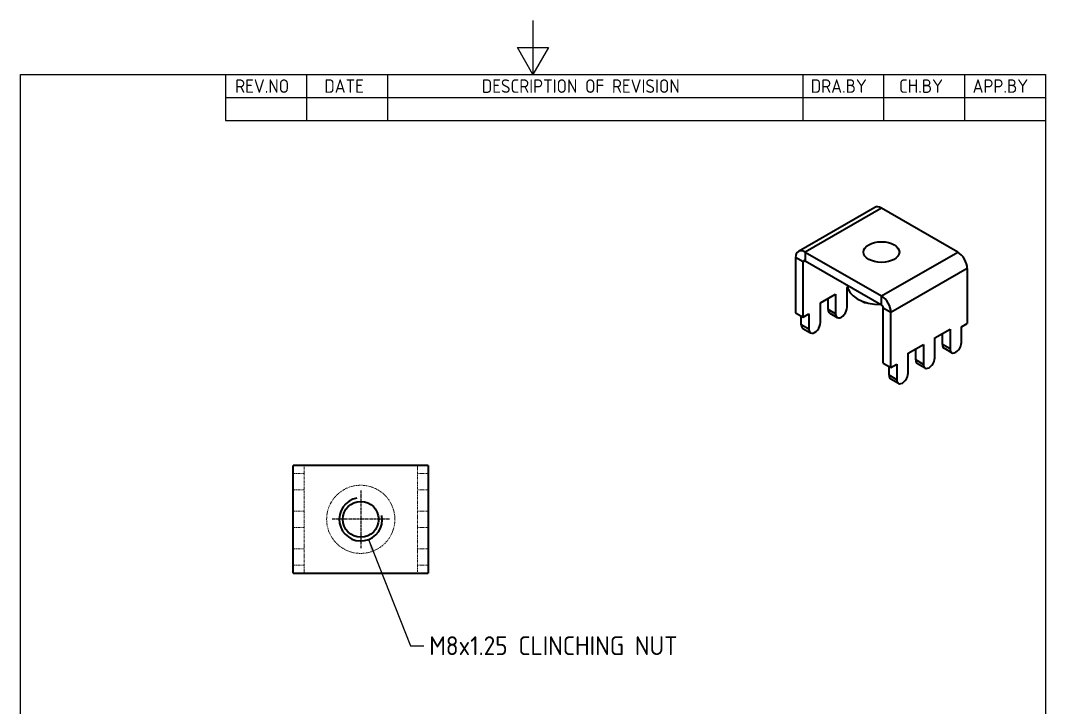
# Model space of a CAD drawing. Header units: millimetres. Extents: x 0 to 210, y 0 to 297.
# Drawn here: x 10 to 200, y 169.6 to 297 of the extents above; entities that cross this region are included whole.
import ezdxf

# ---------------------------------------------------------------- set-up
doc = ezdxf.new("R2010")
doc.units = ezdxf.units.MM
doc.linetypes.add('CHAIN', pattern=[0.7087, 0.4724, -0.0591, 0.1181, -0.0591])
doc.linetypes.add('DASHED', pattern=[0.2067, 0.1654, -0.0413])
doc.layers.get('0').update_dxf_attribs({"color": 3, "lineweight": 25, "true_color": 0x00ff00})
for name, color, linetype, lineweight, true_color in [('가려진 것(ISO)', 2, 'DASHED', 18, 0xffff00), ('가시적인 것(ISO)', 3, 'Continuous', 40, 0x00ff00), ('가시적인 좁은 것(ISO)', 3, 'Continuous', 35, 0x00ff00), ('기호(ISO)', 5, 'Continuous', 25, 0x0000ff), ('중심 표식(ISO)', 1, 'Continuous', 25, 0xff0000)]:
    doc.layers.add(name, color=color, linetype=linetype, lineweight=lineweight, true_color=true_color)
doc.layers.add('경계(ISO)', color=7, linetype='Continuous', lineweight=25)
doc.styles.add('ISO ProportionalPSTEK', font='isocp.shx')
doc.styles.add('치수 텍스트_PSTEK_POSCO', font='isocp.shx')
doc.dimstyles.new('치수_PSTEK_POSCO$7', dxfattribs={"dimtxt": 3.5, "dimasz": 2.5, "dimexe": 2, "dimexo": 2.5, "dimgap": 1, "dimtad": 1, "dimrnd": 1e-08, "dimdsep": 46, "dimtxsty": '치수 텍스트_PSTEK_POSCO', "dimcen": 0.09, "dimdle": 10, "dimclrd": 7, "dimclre": 7, "dimclrt": 2, "dimadec": 1, "dimazin": 2, "dimtfac": 1, "dimtmove": 0, "dimatfit": 3, "dimfxl": 1, "dimtolj": 1, "dimlwd": -1, "dimlwe": -1, "dimarcsym": 0})

# ---------------------------------------------------------------- blocks, each defined once
blk = doc.blocks.new('경계 Default Border')
at = {"layer": '경계(ISO)', "flags": 128}
for points in [[(105, 297), (105, 287), (102.11, 292), (107.89, 292), (105, 287)], [(10, 10), (10, 287), (200, 287), (200, 10), (10, 10)]]:
    blk.add_lwpolyline(points, dxfattribs=at)
blk = doc.blocks.new('리비전 내역')
at = {"layer": '기호(ISO)'}
for p, q in [((48, 287), (200, 287)), ((48, 287), (48, 282.72)), ((63, 287), (63, 282.72)), ((78, 287), (78, 282.72)), ((155, 287), (155, 282.72)), ((170, 287), (170, 282.72)), ((185, 287), (185, 282.72)), ((200, 287), (200, 282.72)), ((48, 282.72), (200, 282.72)), ((48, 282.72), (48, 278.44)), ((63, 282.72), (63, 278.44)), ((78, 282.72), (78, 278.44)), ((155, 282.72), (155, 278.44)), ((170, 282.72), (170, 278.44)), ((185, 282.72), (185, 278.44)), ((200, 282.72), (200, 278.44)), ((48, 278.44), (200, 278.44))]:
    blk.add_line(p, q, dxfattribs=at)
at = {"layer": '기호(ISO)', "color": 2, "true_color": 0xffff00, "char_height": 2.5, "attachment_point": 7, "style": 'ISO ProportionalPSTEK'}
for s, insert in [('REV.NO', (49.79, 283.58)), ('DATE', (66.31, 283.58)), ('DESCRIPTION OF REVISION', (95.51, 283.58)), ('DRA.BY', (156.48, 283.58)), ('CH.BY', (172.86, 283.58)), ('APP.BY', (186.48, 283.58))]:
    blk.add_mtext(s, dxfattribs=dict(at, insert=insert))

msp = doc.modelspace()

# ---------------------------------------------------------------- linework, layer by layer
at = {"layer": '가려진 것(ISO)'}
for p, q in [((62.568, 212.995), (60.568, 212.995)), ((62.568, 214.495), (62.568, 194.495)), ((83.568, 194.495), (83.568, 214.495)), ((85.568, 212.995), (83.568, 212.995)), ((62.568, 209.995), (60.568, 209.995)), ((85.568, 209.995), (83.568, 209.995)), ((62.568, 205.995), (60.568, 205.995)), ((85.568, 205.995), (83.568, 205.995)), ((62.568, 202.995), (60.568, 202.995)), ((85.568, 202.995), (83.568, 202.995)), ((62.568, 198.995), (60.568, 198.995)), ((85.568, 198.995), (83.568, 198.995)), ((62.568, 195.995), (60.568, 195.995)), ((85.568, 195.995), (83.568, 195.995))]:
    msp.add_line(p, q, dxfattribs=at)
msp.add_circle((73.068, 204.495), 6.325, dxfattribs=at)
at = {"layer": '가시적인 것(ISO)'}
for p, q in [((168.336, 262.326), (154.194, 254.182)), ((183.726, 254.06), (169.584, 262.204)), ((153.674, 253.034), (153.674, 242.815)), ((155.441, 254.06), (169.584, 245.916)), ((155.088, 242), (155.088, 252.22)), ((155.441, 252.425), (169.584, 244.281)), ((185.493, 250.998), (185.493, 240.779)), ((163.22, 247.5), (163.298, 247.546)), ((163.22, 243.822), (163.22, 247.5)), ((158.27, 244.65), (161.098, 246.279)), ((159.684, 243.414), (159.684, 245.465)), ((161.098, 246.279), (161.098, 242.6)), ((158.27, 240.971), (158.27, 244.65)), ((166.092, 244.916), (166.36, 244.761)), ((169.937, 233.449), (169.937, 243.668)), ((153.674, 242.815), (155.088, 242)), ((154.734, 240.564), (154.734, 242.204)), ((155.088, 242), (156.149, 242.611)), ((156.149, 242.611), (156.149, 239.75)), ((159.996, 242.725), (161.41, 241.911)), ((171.351, 232.635), (171.351, 242.854)), ((155.046, 239.875), (156.461, 239.06)), ((179.483, 238.135), (182.311, 239.764)), ((182.311, 239.764), (182.311, 236.085)), ((184.433, 240.168), (185.493, 240.779)), ((184.433, 237.306), (184.433, 240.168)), ((179.483, 234.456), (179.483, 238.135)), ((180.897, 236.899), (180.897, 238.949)), ((174.533, 235.285), (177.362, 236.913)), ((175.948, 234.049), (175.948, 236.099)), ((177.362, 236.913), (177.362, 233.234)), ((182.624, 235.396), (181.209, 236.21)), ((174.533, 231.606), (174.533, 235.285)), ((169.937, 233.449), (171.351, 232.635)), ((170.998, 231.198), (170.998, 232.838)), ((171.351, 232.635), (172.412, 233.245)), ((172.412, 233.245), (172.412, 230.384)), ((177.674, 232.545), (176.26, 233.36)), ((172.724, 229.695), (171.31, 230.509)), ((60.568, 194.495), (60.568, 214.495)), ((63.068, 214.495), (60.568, 214.495)), ((83.068, 214.495), (63.068, 214.495)), ((85.568, 214.495), (83.068, 214.495)), ((85.568, 214.495), (85.568, 194.495)), ((60.568, 194.495), (63.068, 194.495)), ((63.068, 194.495), (83.068, 194.495)), ((83.068, 194.495), (85.568, 194.495))]:
    msp.add_line(p, q, dxfattribs=at)
msp.add_circle((73.068, 204.495), 3.324, dxfattribs=at)
for centre, major_axis, ratio, start_param, end_param in [((169.584, 260.16), (-1.248, 2.166), 0.5780931, 5.4997209, 6.2831853), ((155.441, 252.016), (-1.248, 2.166), 0.5780931, 5.4997209, 7.0705172), ((183.726, 252.016), (1.248, -2.166), 0.5780931, 0.7873319, 2.3581282), ((155.441, 252.016), (-0.25, 0.433), 0.5780931, 5.4997209, 7.0705172), ((169.584, 247.953), (-6.325, 0), 0.5758617, 0.0081618, 1.5626345), ((169.584, 243.872), (-1.248, 2.166), 0.5780931, 3.9289245, 5.4997209), ((160.745, 244.025), (-0.749, -1.3), 0.5780931, 5.4958534, 6.2831853), ((162.159, 243.211), (-0.749, -1.3), 0.5780931, 5.4958534, 8.6374461), ((167.109, 246.061), (-0.749, -1.3), 0.5780931, 6.0985915, 6.7123329), ((169.584, 243.872), (-0.25, 0.433), 0.5780931, 3.9289245, 5.4997209), ((155.795, 241.175), (-0.749, -1.3), 0.5780931, 5.4958534, 6.2831853), ((157.209, 240.36), (-0.749, -1.3), 0.5780931, 5.4958534, 8.6374461), ((181.958, 237.51), (-0.749, -1.3), 0.5780931, 5.4958534, 6.2831853), ((183.372, 236.696), (-0.749, -1.3), 0.5780931, 5.4958534, 8.6374461), ((177.008, 234.66), (-0.749, -1.3), 0.5780931, 5.4958534, 6.2831853), ((178.422, 233.845), (-0.749, -1.3), 0.5780931, 5.4958534, 8.6374461), ((172.058, 231.809), (-0.749, -1.3), 0.5780931, 5.4958534, 6.2831853), ((173.473, 230.995), (-0.749, -1.3), 0.5780931, 5.4958534, 8.6374461)]:
    msp.add_ellipse(centre, major_axis=major_axis, ratio=ratio, start_param=start_param, end_param=end_param, dxfattribs=at)
msp.add_ellipse((169.584, 254.06), major_axis=(-3.324, 0), ratio=0.5758617, dxfattribs=at)
at = {"layer": '가시적인 좁은 것(ISO)'}
for p, q in [((169.584, 262.204), (155.441, 254.06)), ((155.088, 252.22), (153.674, 253.034)), ((155.441, 254.06), (155.441, 252.425)), ((169.584, 245.916), (183.726, 254.06)), ((155.443, 252.424), (155.088, 252.22)), ((185.493, 250.998), (171.351, 242.854)), ((169.584, 244.281), (169.584, 245.916)), ((161.098, 242.6), (159.684, 243.414)), ((171.351, 242.854), (169.937, 243.668)), ((156.149, 239.75), (154.734, 240.564)), ((182.311, 236.085), (180.897, 236.899)), ((177.362, 233.234), (175.948, 234.049)), ((172.412, 230.384), (170.998, 231.198))]:
    msp.add_line(p, q, dxfattribs=at)
msp.add_arc((73.068, 204.495), 4, 100, 10, dxfattribs=at)
at = {"layer": '중심 표식(ISO)', "linetype": 'CHAIN'}
for p, q in [((73.068, 209.819), (73.068, 199.172)), ((78.392, 204.495), (67.745, 204.495))]:
    msp.add_line(p, q, dxfattribs=at)

# ---------------------------------------------------------------- block references
msp.add_blockref('경계 Default Border', (0, 0))
at = {"layer": '기호(ISO)'}
msp.add_blockref('리비전 내역', (0, 0), dxfattribs=at)

# ---------------------------------------------------------------- texts
at = {"layer": '기호(ISO)', "color": 2, "true_color": 0xffff00, "insert": (85.77, 181.06), "char_height": 3.5, "width": 53.42948, "attachment_point": 4, "line_spacing_factor": 0.6125, "style": '치수 텍스트_PSTEK_POSCO'}
msp.add_mtext('{M8x1.25 CLINCHING NUT}', dxfattribs=at)

# ---------------------------------------------------------------- leaders
at = {"layer": '기호(ISO)', "color": 7, "annotation_type": 0, "has_hookline": 1, "hookline_direction": 0, "text_width": 46.55}
msp.add_leader([(74.492, 200.757), (82.27, 181.06), (84.77, 181.06)], dimstyle='치수_PSTEK_POSCO$7', override={"dimtad": 0}, dxfattribs=at)

doc.saveas('drawing.dxf')
